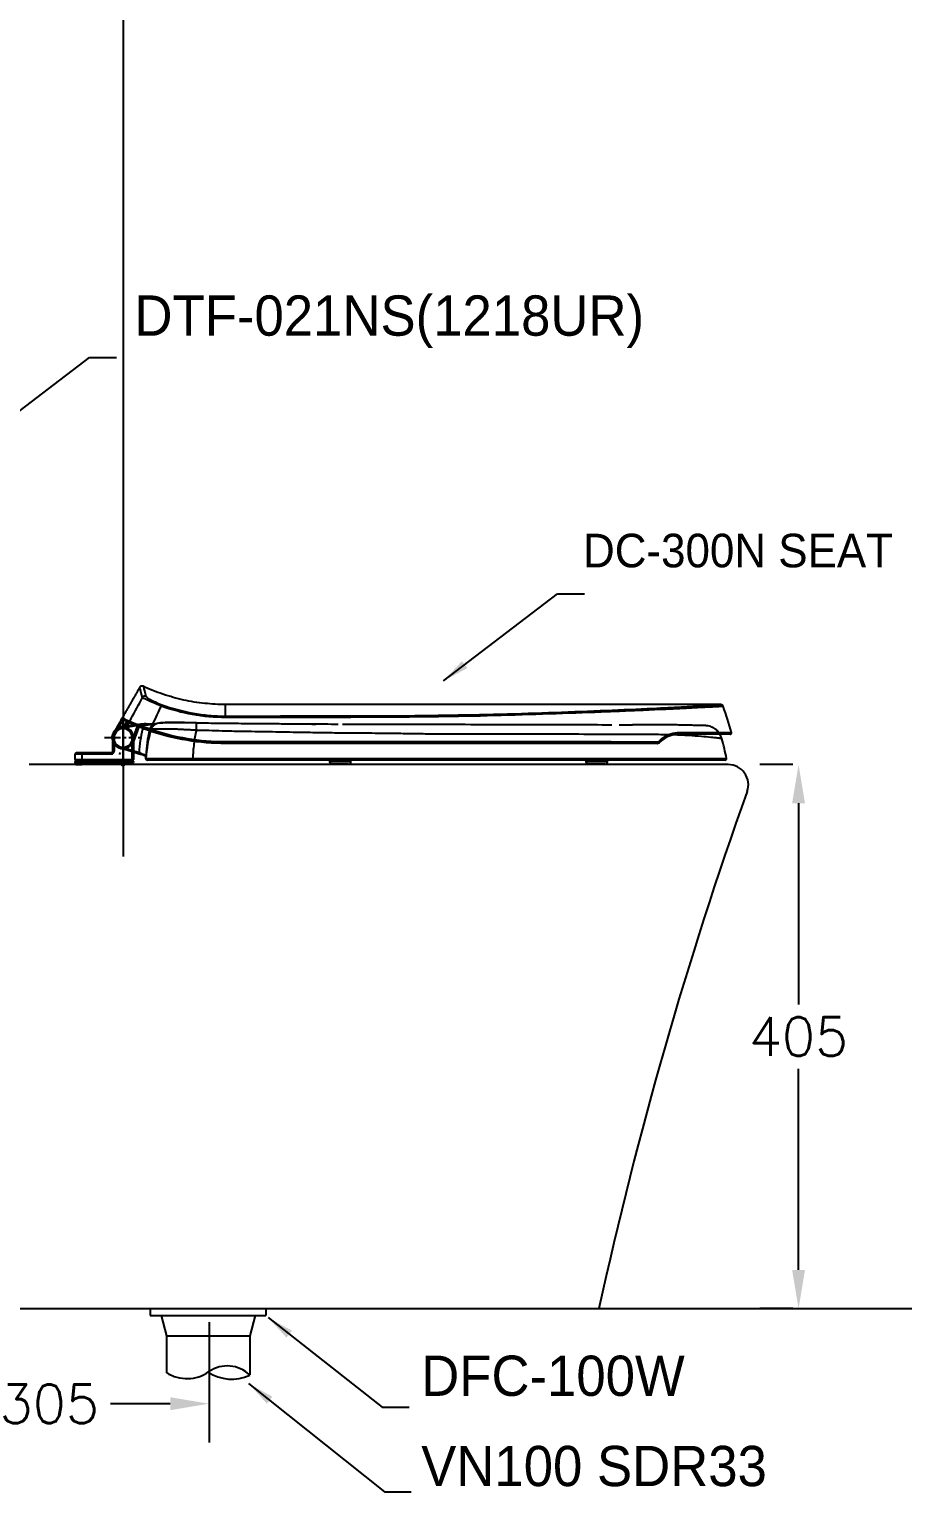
# Model space of a CAD drawing. Extents: x 61277 to 63703, y 58052 to 61482.
# Drawn here: x 61969 to 62620, y 58819 to 59908 of the extents above; entities that cross this region are included whole.
import ezdxf

# ---------------------------------------------------------------- set-up
doc = ezdxf.new("R2010")
doc.units = 0
doc.header["$MEASUREMENT"] = 0
doc.linetypes.add('BORDER', pattern=[18, 5, -2, 5, -2, 2, -2])
doc.layers.get('Defpoints').update_dxf_attribs({"linetype": 'CONTINUOUS'})
for name, color, linetype in [('1', 2, 'CONTINUOUS'), ('DEFAULT', 7, 'CONTINUOUS'), ('Dim', 4, 'CONTINUOUS'), ('MAIN', 7, 'CONTINUOUS'), ('Make2D$보임$접선', 18, 'CONTINUOUS')]:
    doc.layers.add(name, color=color, linetype=linetype)
doc.layers.add('AM_6', color=2, linetype='CONTINUOUS', lineweight=30)
doc.styles.add('h', font='', dxfattribs={"height": 30})
doc.styles.get("Standard").update_dxf_attribs({"font": 'txt.shx', "bigfont": 'ghs.shx'})
doc.styles.get('h').set_extended_font_data('Haansoft Batang')
doc.dimstyles.new('SERIM', dxfattribs={"dimscale": 10, "dimtxt": 3, "dimasz": 2, "dimexe": 1, "dimexo": 1.5, "dimgap": 1, "dimtad": 1, "dimtoh": 1, "dimdec": 0, "dimdsep": 46, "dimtxsty": 'h', "dimcen": -0.3, "dimclrt": 2, "dimadec": 0, "dimazin": 0, "dimtfac": 1, "dimtdec": 0, "dimtmove": 1, "dimatfit": 3, "dimfxl": 0, "dimtolj": 1, "dimtzin": 0, "dimarcsym": 0})
doc.dimstyles.get("Standard").update_dxf_attribs({"dimtxt": 0.18, "dimasz": 0.18, "dimexe": 0.18, "dimexo": 0.0625, "dimgap": 0.09, "dimtad": 0, "dimtih": 1, "dimtoh": 1, "dimdec": 4, "dimzin": 0, "dimdsep": 46, "dimtxsty": 'Standard', "dimcen": 0.09, "dimadec": 0, "dimazin": 0, "dimtfac": 1, "dimtdec": 4, "dimtofl": 0, "dimtmove": 0, "dimatfit": 0, "dimfxl": 0, "dimtolj": 1, "dimtzin": 0, "dimarcsym": 0})

# ---------------------------------------------------------------- blocks, each defined once
blk = doc.blocks.new('*D8')
at = {"layer": 'Defpoints', "color": 0}
for p in [(62548.1, 59360.6), (62542.3, 58955.6), (62548.1, 58955.6)]:
    blk.add_point(p, dxfattribs=at)
at = {"layer": 'Dim', "color": 0, "lineweight": -2}
for p, q in [((62538.1, 59360.6), (62513.5, 59360.6)), ((62542.3, 59331.8), (62542.3, 59182.1)), ((62542.3, 58984.4), (62542.3, 59134.1)), ((62538.1, 58955.6), (62513.5, 58955.6))]:
    blk.add_line(p, q, dxfattribs=at)
at = {"layer": 'Dim', "color": 0}
for points in [[(62537.5, 59331.8), (62547.1, 59331.8), (62542.3, 59360.6)], [(62537.5, 58984.4), (62547.1, 58984.4), (62542.3, 58955.6)]]:
    blk.add_solid(points, dxfattribs=at)
at = {"layer": 'Dim', "color": 0, "insert": (62542.3, 59158.1), "char_height": 28.8, "attachment_point": 5}
blk.add_mtext('\\A1;405', dxfattribs=at)
blk = doc.blocks.new('*D9')
at = {"layer": 'Defpoints', "color": 0}
for p in [(61798.6, 58955.6), (62103.3, 58955.6), (61798.6, 58884.8)]:
    blk.add_point(p, dxfattribs=at)
at = {"layer": 'Dim', "color": 0, "lineweight": -2}
for p, q in [((61798.6, 58945.6), (61798.6, 58856)), ((62103.3, 58945.6), (62103.3, 58856)), ((61827.4, 58884.8), (61938.8, 58884.8)), ((62074.5, 58884.8), (62030, 58884.8))]:
    blk.add_line(p, q, dxfattribs=at)
at = {"layer": 'Dim', "color": 0}
for points in [[(61827.4, 58889.6), (61827.4, 58880), (61798.6, 58884.8)], [(62074.5, 58889.6), (62074.5, 58880), (62103.3, 58884.8)]]:
    blk.add_solid(points, dxfattribs=at)
at = {"layer": 'Dim', "color": 0, "insert": (61984.4, 58884.8), "char_height": 28.8, "attachment_point": 5}
blk.add_mtext('\\A1;305', dxfattribs=at)

msp = doc.modelspace()

# ---------------------------------------------------------------- linework, layer by layer
at = {"layer": '1', "color": 7}
for p, q in [((62039.3, 60103.4), (62039.3, 59292.1)), ((62031.6, 59382.4), (62036, 59390.1)), ((62036.9, 59389.6), (62032.5, 59381.9)), ((62036.9, 59389.6), (62036, 59390.1)), ((62038.1, 59388.7), (62052.5, 59390.9)), ((62038.1, 59388.7), (62038.3, 59387.7)), ((62052.6, 59389.9), (62038.3, 59387.7)), ((62043.8, 59391.8), (62041.3, 59387.5)), ((62042.6, 59391.7), (62042.7, 59392)), ((62046.1, 59378.3), (62050, 59389.2)), ((62051, 59388.8), (62047, 59377.9)), ((62055.1, 59390.9), (62055, 59389.9)), ((62031.2, 59381), (62032.2, 59381)), ((62032.5, 59381.9), (62031.6, 59382.4)), ((62031.6, 59370.5), (62031.6, 59380.7)), ((62031.6, 59380.7), (62032.6, 59380.7)), ((62032.6, 59380.7), (62032.6, 59370.5)), ((62036.9, 59373), (62037.2, 59373.9)), ((62037.2, 59373.9), (62051.5, 59369.5)), ((62047.1, 59380.7), (62046.1, 59380.7)), ((62046.1, 59364.5), (62046.1, 59380.7)), ((62047, 59377.9), (62046.1, 59378.3)), ((62047.1, 59380.7), (62047.1, 59364.5)), ((62003.6, 59364.5), (62003.6, 59368.5)), ((62008.6, 59368.5), (62003.6, 59368.5)), ((62003.6, 59364.5), (62008.6, 59364.5)), ((62004.1, 59363.5), (62008.6, 59363.5)), ((62004.6, 59369.5), (62008.6, 59369.5)), ((62008.6, 59369.5), (62008.6, 59368.5)), ((62008.6, 59369.5), (62030.6, 59369.5)), ((62030.6, 59368.5), (62008.6, 59368.5)), ((62008.6, 59368.5), (62008.6, 59364.5)), ((62008.6, 59364.5), (62046.1, 59364.5)), ((62008.6, 59363.5), (62008.6, 59364.5)), ((62008.6, 59363.5), (62046.1, 59363.5)), ((62008.6, 59363.5), (62008.6, 59363)), ((62030.6, 59369.5), (62030.6, 59368.5)), ((62031.6, 59370.5), (62032.6, 59370.5)), ((62051.2, 59368.5), (62036.9, 59373)), ((62046.1, 59364.5), (62047.1, 59364.5)), ((62046.1, 59363.5), (62046.1, 59364.5)), ((62046.1, 59363.5), (62046.1, 59363)), ((62046.1, 59363.5), (62046.6, 59363.5)), ((62051.2, 59368.5), (62051.5, 59369.5)), ((62091.3, 59365.2), (62091.3, 59364)), ((62003.6, 59362.2), (62003.6, 59363)), ((62003.6, 59363), (62008.6, 59363)), ((62003.6, 59362.2), (62008.6, 59362.2)), ((62004.1, 59361.7), (62008.6, 59361.7)), ((62004.1, 59360.6), (62008.6, 59360.6)), ((62004.1, 59360.6), (62008.6, 59360.6)), ((62008.6, 59362.2), (62008.6, 59363)), ((62046.1, 59363), (62008.6, 59363)), ((62008.6, 59361.7), (62008.6, 59362.2)), ((62008.6, 59362.2), (62046.1, 59362.2)), ((62046.6, 59361.7), (62008.6, 59361.7)), ((62046.6, 59360.6), (62008.6, 59360.6)), ((62026.8, 59361.7), (62026.3, 59361.7)), ((62046.1, 59362.2), (62046.1, 59363)), ((62047.1, 59363), (62046.1, 59363)), ((62046.1, 59361.7), (62046.1, 59362.2)), ((62046.1, 59362.2), (62047.1, 59362.2)), ((62047.1, 59363), (62047.1, 59362.2))]:
    msp.add_line(p, q, dxfattribs=at)
at = {"layer": '1', "color": 1, "linetype": 'BORDER'}
for p, q in [((62039.3, 59366.8), (62039.3, 59394.6)), ((62039.3, 59366.8), (62039.3, 59394.6)), ((62039.3, 59366.8), (62039.3, 59394.6)), ((62025.5, 59380.7), (62053.2, 59380.7)), ((62025.5, 59380.7), (62053.2, 59380.7)), ((62025.5, 59380.7), (62053.2, 59380.7))]:
    msp.add_line(p, q, dxfattribs=at)
at = {"layer": '1', "color": 7, "linetype": 'BORDER'}
for p in [(62039.3, 59365.8), (62039.3, 59365.8), (62039.3, 59360.6)]:
    msp.add_line(p, (62039.3, 59393.5), dxfattribs=at)
at = {"layer": '1', "color": 7}
for centre, radius, start, end in [((62053.5, 59417.1), 2, 65.0085, 149.9912), ((62484.3, 59403.3), 2, 19.483, 90.0001), ((62039.3, 59380.7), 8.1, 98.6668, 252.5482), ((62039.3, 59380.7), 7.75, 0, 180), ((62039.3, 59380.7), 7.1, 98.6668, 252.5482), ((62039.3, 59380.7), 6.75, 0, 180), ((62115.7, 59550.8), 179.4, 243.9475, 245.498), ((62039.3, 59380.7), 8.14, 177.861, 340), ((62039.3, 59380.7), 7.14, 177.861, 340), ((62491.3, 59384.2), 1, 270, 15.3309), ((62004.6, 59368.5), 1, 90, 180), ((62004.6, 59364.5), 1, 180, 270), ((62004.1, 59363), 0.5, 90, 180), ((62030.6, 59370.5), 1, 270, 0), ((62030.6, 59370.5), 2, 270, 0), ((62046.1, 59364.5), 1, 270, 0), ((62046.6, 59363), 0.5, 0, 90), ((62057.3, 59365), 1, 179.4084, 270), ((62487.7, 59365), 1, 270, 12.4333), ((62004.1, 59362.2), 0.5, 180, 270), ((62046.6, 59362.2), 0.5, 270, 0), ((62489.9, 59345.6), 15, 340.3526, 90)]:
    msp.add_arc(centre, radius, start, end, dxfattribs=at)
for points, degree in [([(62051.7, 59418.1), (62041.8, 59400.8), (62031.8, 59383.5)], 2), ([(62053.8, 59410.6), (62052.4, 59415.6), (62051.7, 59418.1), (62051.7, 59418.1)], 3), ([(62054.3, 59418.9), (62054.3, 59418.9), (62055, 59416.4), (62056.3, 59411.4)], 3), ([(62044.3, 59392.8), (62047.2, 59398.2), (62050, 59403.4), (62052.7, 59408.6)], 3), ([(62052.7, 59408.6), (62053.1, 59409.2), (62053.4, 59409.9), (62053.8, 59410.6)], 3), ([(62066.2, 59401.3), (62064, 59396.6), (62061.8, 59391.9), (62059.5, 59387.1)], 3), ([(62067.6, 59404.2), (62067.2, 59403.3), (62066.7, 59402.3), (62066.2, 59401.3)], 3), ([(62484.3, 59405.3), (62300, 59405.3), (62115.7, 59405.3)], 2), ([(62115.7, 59396.7), (62115.7, 59402.5), (62115.7, 59405.3), (62115.7, 59405.3)], 3), ([(62115.7, 59395.7), (62115.7, 59396.3), (62115.7, 59396.7), (62115.7, 59396.7)], 3), ([(62209, 59396.8), (62232.2, 59396.8), (62255.3, 59397), (62278.2, 59397.4)], 3), ([(62278.4, 59396.3), (62255.5, 59396), (62232.2, 59395.8), (62209, 59395.8)], 3), ([(62492.3, 59384.5), (62490.5, 59391.1), (62488.4, 59397.6), (62486.2, 59404)], 3), ([(62039.1, 59395.1), (62039.1, 59395.2), (62039.1, 59395.2), (62039.1, 59395.2)], 3), ([(62039.1, 59395.2), (62039.9, 59394.8), (62041.6, 59394), (62044.3, 59392.8)], 3), ([(62044.8, 59391.4), (62042.1, 59392.6), (62040.4, 59393.4), (62039.6, 59393.8)], 3), ([(62041.4, 59391.6), (62041.8, 59392.2), (62042.1, 59392.6), (62042.1, 59392.6)], 3), ([(62042.1, 59392.6), (62042.3, 59392.5), (62042.6, 59392.4), (62042.9, 59392.2)], 3), ([(62047.3, 59390.3), (62047.3, 59390.3), (62047.4, 59390.3), (62047.4, 59390.3)], 3), ([(62047.4, 59390.3), (62047.5, 59390.2), (62047.8, 59390.1), (62048.3, 59389.9)], 3), ([(62051.5, 59369.5), (62051.8, 59375.5), (62052.7, 59381.4), (62054.1, 59387.3)], 3), ([(62055, 59389.9), (62054.2, 59389.9), (62053.4, 59389.9), (62052.6, 59389.9)], 3), ([(62054.1, 59387.3), (62054.3, 59388.2), (62054.6, 59389), (62055, 59389.9)], 3), ([(62059, 59386.2), (62057.5, 59380.1), (62056.7, 59373.9), (62056.4, 59367.6)], 3), ([(62056.5, 59365), (62057, 59372.4), (62058.3, 59379.7), (62060.3, 59386.7)], 3), ([(62059.2, 59385.7), (62059.4, 59385.7), (62059.5, 59385.6), (62059.6, 59385.6)], 3), ([(62063.6, 59390.8), (62063, 59390.5), (62062.4, 59390.2)], 2), ([(62179.9, 59390.8), (62180.9, 59390.8), (62181.9, 59390.8), (62182.9, 59390.8)], 3), ([(62182.9, 59390.8), (62181.9, 59390.8), (62180.9, 59390.8), (62179.9, 59390.8)], 3), ([(62202.6, 59390.8), (62205.1, 59390.8), (62207.5, 59390.8), (62210, 59390.8)], 3), ([(62410.3, 59390.3), (62412.1, 59390.3), (62413.9, 59390.3), (62415.7, 59390.3)], 3), ([(62415.7, 59390.3), (62416.6, 59390.3), (62417.6, 59390.3), (62418.6, 59390.3)], 3), ([(62482.6, 59385), (62482.1, 59385.6), (62481.5, 59386.1), (62480.9, 59386.7)], 3), ([(62031.2, 59381), (62031.2, 59382), (62031.5, 59382.8), (62031.5, 59382.8)], 3), ([(62210.9, 59377.7), (62234.4, 59377.7), (62257.9, 59377.7), (62281.1, 59377.7)], 3), ([(62281, 59376.3), (62257.8, 59376.3), (62234.3, 59376.3), (62210.9, 59376.3)], 3), ([(62421.7, 59383), (62419.9, 59383), (62418, 59383), (62416.1, 59383)], 3), ([(62434.4, 59383), (62430.3, 59383), (62426, 59383), (62421.7, 59383)], 3), ([(62440.7, 59378.8), (62440, 59378.2), (62439.3, 59377.6), (62438.7, 59377)], 3), ([(62440.5, 59378.6), (62440.5, 59378.7), (62440.6, 59378.7), (62440.7, 59378.8)], 3), ([(62440.6, 59379.9), (62444.6, 59383), (62449.3, 59384.6), (62454, 59384.6)], 3), ([(62485.2, 59379.9), (62484.9, 59381.2), (62484.3, 59382.6), (62483.4, 59383.9)], 3), ([(62488.7, 59365.2), (62487.6, 59370.1), (62486.5, 59375), (62485.2, 59379.9)], 3), ([(62055.6, 59367.1), (62054.5, 59367.5), (62052.8, 59368), (62051.2, 59368.5)], 3), ([(62051.5, 59369.5), (62052.9, 59368.9), (62054.2, 59368.4), (62055.2, 59368.1)], 3), ([(62056.3, 59366.1), (62056.3, 59366.5), (62056, 59367), (62055.6, 59367.1)], 3), ([(62055.8, 59367.1), (62056, 59366.9), (62056.2, 59366.6)], 2), ([(62056.2, 59366.4), (62056.2, 59366.5), (62056.2, 59366.6), (62056.1, 59366.7)], 3), ([(62056.3, 59366.1), (62056.3, 59366.3), (62056.3, 59366.5), (62056.2, 59366.6)], 3), ([(62056.4, 59367.6), (62056.4, 59367.4), (62056.3, 59367.1), (62056.3, 59366.9)], 3), ([(62056.3, 59367.3), (62056.3, 59366.5), (62056.3, 59365.7), (62056.3, 59365)], 3), ([(62056.3, 59366.9), (62056.3, 59366.6), (62056.3, 59366.4), (62056.3, 59366.1)], 3), ([(62056.3, 59366.1), (62056.3, 59366.1), (62056.3, 59366.1), (62056.3, 59366.1)], 3), ([(62056.3, 59366.1), (62056.3, 59366.1), (62056.3, 59366.1), (62056.3, 59366.1)], 3), ([(62056.3, 59365), (62056.3, 59365.2), (62056.3, 59365.5), (62056.3, 59365.8)], 3), ([(62193.2, 59362.9), (62193.2, 59363.2), (62193.2, 59363.6), (62193.2, 59363.9)], 3), ([(62209, 59362.9), (62209, 59363.4), (62209, 59363.9)], 2), ([(62211.8, 59365.2), (62235, 59365.2), (62258.2, 59365.2), (62281.2, 59365.2)], 3), ([(62281, 59364), (62258.1, 59364), (62235, 59364), (62211.8, 59364)], 3), ([(62384.2, 59362.9), (62384.2, 59363.2), (62384.2, 59363.6), (62384.2, 59363.9)], 3), ([(62400, 59362.9), (62400, 59363.4), (62400, 59363.9)], 2)]:
    msp.add_open_spline(points, degree=degree, dxfattribs=at)
for points, knots in [([(62115.7, 59405.3), (62113.1, 59405.3), (62107.9, 59405.5), (62100.1, 59406.1), (62092.3, 59407.1), (62084.4, 59408.6), (62076.7, 59410.6), (62068.9, 59413), (62061.5, 59415.7), (62056.6, 59417.8), (62054.3, 59418.9)], [0, 0, 0, 0, 0.122297, 0.245928, 0.370731, 0.496537, 0.623166, 0.750433, 0.878145, 1, 1, 1, 1]), ([(62067.6, 59404.2), (62063.5, 59405.8), (62059.9, 59407.4), (62055.2, 59409.7), (62054, 59410.4), (62053.8, 59410.6)], [0, 0, 0, 0, 0.5, 0.5, 1, 1, 1, 1]), ([(62056.3, 59411.4), (62056.4, 59411.1), (62057.4, 59410.3), (62061.4, 59408), (62064.5, 59406.5), (62068.3, 59405.1)], [0, 0, 0, 0, 0.5, 0.5, 1, 1, 1, 1]), ([(62115.7, 59395.7), (62107.4, 59395.7), (62099.1, 59396.4), (62083.1, 59399.3), (62075.3, 59401.4), (62067.6, 59404.2)], [0, 0, 0, 0, 0.5, 0.5, 1, 1, 1, 1]), ([(62068.3, 59405.1), (62075.8, 59402.4), (62083.5, 59400.3), (62095.4, 59398.2), (62099.4, 59397.6), (62107.5, 59396.9), (62111.7, 59396.7), (62115.7, 59396.7)], [0, 0, 0, 0, 0.5, 0.5, 0.75, 0.75, 1, 1, 1, 1]), ([(62115.7, 59396.7), (62131.3, 59396.7), (62146.8, 59396.8), (62177.9, 59396.8), (62193.5, 59396.8), (62209, 59396.8)], [0, 0, 0, 0, 0.5, 0.5, 1, 1, 1, 1]), ([(62209, 59395.8), (62193.5, 59395.7), (62177.9, 59395.7), (62146.8, 59395.7), (62131.3, 59395.7), (62115.7, 59395.7)], [0, 0, 0, 0, 0.5, 0.5, 1, 1, 1, 1]), ([(62278.2, 59397.4), (62292.5, 59397.6), (62306.6, 59397.9), (62334.3, 59398.6), (62347.9, 59399), (62374.1, 59400), (62386.9, 59400.5), (62411.2, 59401.5), (62422.8, 59402), (62433.8, 59402.5)], [0, 0, 0, 0, 0.25, 0.25, 0.5, 0.5, 0.75, 0.75, 1, 1, 1, 1]), ([(62435, 59401.4), (62429.4, 59401.1), (62423.7, 59400.9), (62412, 59400.4), (62406.1, 59400.1), (62387.7, 59399.4), (62374.9, 59398.9), (62348.5, 59398), (62334.9, 59397.6), (62307, 59396.8), (62292.8, 59396.5), (62278.4, 59396.3)], [0, 0, 0, 0, 0.125, 0.125, 0.25, 0.25, 0.5, 0.5, 0.75, 0.75, 1, 1, 1, 1]), ([(62433.8, 59402.5), (62441.6, 59402.9), (62448.6, 59403.2), (62457.9, 59403.7), (62460.8, 59403.9), (62466.1, 59404.2), (62468.6, 59404.3), (62475.2, 59404.7), (62478.5, 59404.9), (62482, 59405.2), (62482.8, 59405.2), (62484, 59405.3), (62484.3, 59405.3), (62484.3, 59405.3)], [0, 0, 0, 0, 0.25, 0.25, 0.375, 0.375, 0.5, 0.5, 0.75, 0.75, 0.875, 0.875, 1, 1, 1, 1]), ([(62486.2, 59404), (62486.2, 59404), (62485.9, 59404), (62484.7, 59403.9), (62483.8, 59403.8), (62480.3, 59403.6), (62476.9, 59403.4), (62470.2, 59403.1), (62467.7, 59402.9), (62462.3, 59402.7), (62459.4, 59402.5), (62450, 59402), (62442.8, 59401.7), (62435, 59401.4)], [0, 0, 0, 0, 0.125, 0.125, 0.25, 0.25, 0.5, 0.5, 0.625, 0.625, 0.75, 0.75, 1, 1, 1, 1]), ([(62036, 59390.1), (62036.8, 59391.4), (62037.6, 59392.8), (62038.6, 59394.4), (62038.9, 59394.9), (62039.1, 59395.1)], [0, 0, 0, 0, 0.56676, 0.56676, 1, 1, 1, 1]), ([(62039.6, 59393.8), (62039.5, 59393.8), (62039.2, 59393.4), (62038.2, 59391.8), (62037.6, 59390.7), (62036.9, 59389.6)], [0, 0, 0, 0, 0.5, 0.5, 1, 1, 1, 1]), ([(62041.3, 59387.5), (62041.2, 59388.2), (62041.1, 59389), (62041.1, 59390.4), (62041.1, 59391.1), (62041.4, 59391.6)], [0, 0, 0, 0, 0.5, 0.5, 1, 1, 1, 1]), ([(62042.6, 59391.7), (62042.5, 59391.5), (62042.4, 59391.3), (62042.1, 59390.7), (62042, 59390.3), (62041.7, 59389.2), (62041.5, 59388.6), (62041.4, 59387.8), (62041.3, 59387.6), (62041.3, 59387.5), (62041.3, 59387.5), (62041.3, 59387.5)], [0, 0, 0, 0, 0.173372, 0.173372, 0.471385, 0.471385, 0.89831, 0.89831, 0.996626, 0.996626, 1, 1, 1, 1]), ([(62042.7, 59391.8), (62042.7, 59391.9), (62042.8, 59392.1), (62042.9, 59392.2), (62042.9, 59392.3)], [0, 0, 0, 0, 0.469631, 1, 1, 1, 1]), ([(62044.3, 59392.8), (62044.7, 59392.7), (62046.2, 59392.1), (62051.5, 59390), (62055.3, 59388.6), (62059.5, 59387.1)], [0, 0, 0, 0, 0.5, 0.5, 1, 1, 1, 1]), ([(62059.1, 59385.7), (62055.1, 59387.1), (62051.5, 59388.5), (62046.5, 59390.6), (62045.1, 59391.3), (62044.8, 59391.4)], [0, 0, 0, 0, 0.5, 0.5, 1, 1, 1, 1]), ([(62052.6, 59389.9), (62052.6, 59389.9), (62052.6, 59389.9), (62052.6, 59390), (62052.6, 59390.1), (62052.6, 59390.2), (62052.6, 59390.3), (62052.6, 59390.5), (62052.6, 59390.6), (62052.6, 59390.8), (62052.6, 59390.8), (62052.5, 59390.9), (62052.5, 59390.9), (62052.5, 59390.9)], [0, 0, 0, 0, 0.009719, 0.009719, 0.142864, 0.142864, 0.357904, 0.357904, 0.572168, 0.572168, 0.786073, 0.786073, 1, 1, 1, 1]), ([(62052.5, 59390.9), (62053.2, 59390.9), (62053.9, 59390.9), (62054.7, 59390.9), (62054.9, 59390.9), (62055.1, 59390.9)], [0, 0, 0, 0, 0.793321, 0.793321, 1, 1, 1, 1]), ([(62059, 59386.2), (62059, 59386.2), (62058.4, 59386.3), (62056.6, 59386.7), (62055.4, 59387), (62054.1, 59387.3)], [0, 0, 0, 0, 0.5, 0.5, 1, 1, 1, 1]), ([(62063.2, 59390.7), (62063, 59390.6), (62062.8, 59390.6), (62061.8, 59390.5), (62061.1, 59390.4), (62058.7, 59390.1), (62056.9, 59390), (62055, 59389.9)], [0, 0, 0, 0, 0.085207, 0.085207, 0.390138, 0.390138, 1, 1, 1, 1]), ([(62063.5, 59390.7), (62063.2, 59390.7), (62063, 59390.7), (62062.1, 59390.7), (62061.3, 59390.7), (62058.9, 59390.8), (62057.1, 59390.8), (62055.1, 59390.9)], [0, 0, 0, 0, 0.098353, 0.098353, 0.398902, 0.398902, 1, 1, 1, 1]), ([(62055.1, 59390.9), (62057.1, 59390.8), (62058.9, 59390.8), (62061.3, 59390.7), (62062.1, 59390.7), (62063, 59390.7), (62063.2, 59390.7), (62063.5, 59390.7)], [0, 0, 0, 0, 0.601098, 0.601098, 0.901647, 0.901647, 1, 1, 1, 1]), ([(62062.5, 59390.3), (62062, 59390.1), (62061.5, 59389.8), (62060, 59388.6), (62059.3, 59387.5), (62059, 59386.2)], [0, 0, 0, 0, 0.28878, 0.28878, 1, 1, 1, 1]), ([(62059.7, 59386.5), (62059.6, 59386.4), (62059.4, 59386.2), (62059.1, 59386.1), (62059, 59386.1), (62059, 59386.2)], [0, 0, 0, 0, 0.316728, 0.650001, 1, 1, 1, 1]), ([(62115.7, 59376.3), (62106, 59376.3), (62096.4, 59377.1), (62077.5, 59380.3), (62068.2, 59382.6), (62059.1, 59385.7)], [0, 0, 0, 0, 0.5, 0.5, 1, 1, 1, 1]), ([(62059.5, 59387.1), (62068.5, 59384), (62077.7, 59381.6), (62096.5, 59378.5), (62106, 59377.7), (62115.7, 59377.7)], [0, 0, 0, 0, 0.5, 0.5, 1, 1, 1, 1]), ([(62060.3, 59386.7), (62060.3, 59386.7), (62060.2, 59386.6), (62060, 59386.6), (62059.9, 59386.6), (62059.8, 59386.5), (62059.7, 59386.5)], [0, 0, 0, 0, 0.221728, 0.500088, 0.828974, 1, 1, 1, 1]), ([(62093.9, 59386.1), (62092.9, 59386.2), (62090.9, 59386.3), (62087.8, 59386.5), (62084.7, 59386.6), (62081.7, 59386.8), (62078.7, 59386.9), (62075.8, 59387), (62073, 59387.1), (62070.4, 59387.1), (62068, 59387.1), (62065.9, 59387.1), (62064.1, 59387.1), (62062.5, 59387.1), (62061.4, 59387), (62060.6, 59386.9), (62060.4, 59386.8), (62060.3, 59386.7)], [0, 0, 0, 0, 0.058397, 0.118023, 0.178854, 0.240872, 0.304064, 0.368425, 0.43395, 0.500641, 0.568499, 0.637528, 0.707727, 0.779091, 0.851609, 0.925256, 1, 1, 1, 1]), ([(62094, 59391.7), (62092, 59391.7), (62088.1, 59391.7), (62082.5, 59391.8), (62077.4, 59391.8), (62073, 59391.7), (62069.4, 59391.6), (62066.6, 59391.5), (62064.7, 59391.2), (62063.9, 59391), (62063.6, 59390.8)], [0, 0, 0, 0, 0.134719, 0.265473, 0.393784, 0.518942, 0.64233, 0.763138, 0.882596, 1, 1, 1, 1]), ([(62094, 59391.7), (62093.2, 59391.7), (62091.4, 59391.8), (62088.9, 59391.8), (62086.4, 59391.8), (62083.1, 59391.9), (62079.3, 59391.9), (62075.2, 59391.9), (62071.8, 59391.9), (62069.3, 59391.8), (62067.6, 59391.8), (62067.3, 59391.7), (62067.1, 59391.7)], [0, 0, 0, 0, 0.063084, 0.125388, 0.187282, 0.249145, 0.373717, 0.498081, 0.622847, 0.748204, 0.873956, 1, 1, 1, 1]), ([(62093.9, 59386.1), (62093.1, 59382.7), (62092.5, 59379.3), (62091.6, 59372.3), (62091.3, 59368.7), (62091.3, 59365.2)], [0, 0, 0, 0, 0.5, 0.5, 1, 1, 1, 1]), ([(62127.3, 59385.3), (62124.9, 59385.3), (62119.4, 59385.4), (62110.5, 59385.7), (62101.8, 59386), (62096.2, 59386.1), (62093.9, 59386.1)], [0, 0, 0, 0, 0.211098, 0.500018, 0.794863, 1, 1, 1, 1]), ([(62094, 59391.7), (62097, 59391.7), (62102.5, 59391.6), (62111, 59391.5), (62119.1, 59391.4), (62124.7, 59391.4), (62127.3, 59391.3)], [0, 0, 0, 0, 0.267477, 0.500007, 0.760064, 1, 1, 1, 1]), ([(62127.3, 59391.3), (62132.1, 59391.3), (62141.5, 59391.2), (62155.3, 59391.1), (62171.1, 59390.9), (62185.9, 59390.9), (62196.2, 59390.8), (62199.6, 59390.8)], [0, 0, 0, 0, 0.198329, 0.388612, 0.571475, 0.857209, 1, 1, 1, 1]), ([(62209.9, 59384), (62206.1, 59384), (62197.7, 59384.1), (62183.9, 59384.3), (62167.1, 59384.6), (62151.4, 59384.9), (62137.6, 59385.1), (62130.7, 59385.2), (62127.3, 59385.3)], [0, 0, 0, 0, 0.139089, 0.305769, 0.500007, 0.750024, 0.875, 1, 1, 1, 1]), ([(62210, 59390.8), (62212.8, 59390.8), (62218.4, 59390.8), (62229.7, 59390.7), (62244.6, 59390.7), (62261.4, 59390.7), (62272.5, 59390.6), (62277.3, 59390.6)], [0, 0, 0, 0, 0.125142, 0.250178, 0.500113, 0.787261, 1, 1, 1, 1]), ([(62277.3, 59390.6), (62288.6, 59390.6), (62299.7, 59390.6), (62321.7, 59390.5), (62332.5, 59390.5), (62364.2, 59390.4), (62384.5, 59390.4), (62403.2, 59390.3)], [0, 0, 0, 0, 0.25, 0.25, 0.5, 0.5, 1, 1, 1, 1]), ([(62408.7, 59390.3), (62408.7, 59390.3), (62408.7, 59390.3), (62409.6, 59390.3), (62410.5, 59390.3), (62412.2, 59390.3), (62412.9, 59390.3), (62414.4, 59390.3), (62415.1, 59390.3), (62415.8, 59390.3), (62415.8, 59390.3), (62415.8, 59390.3)], [0, 0, 0, 0, 0.000007, 0.000007, 0.389045, 0.389045, 0.694529, 0.694529, 0.999993, 0.999993, 1, 1, 1, 1]), ([(62428.2, 59390.3), (62427, 59390.3), (62424.8, 59390.3), (62421.7, 59390.3), (62419.6, 59390.3), (62418.6, 59390.3), (62418.6, 59390.3)], [0, 0, 0, 0, 0.358128, 0.690293, 0.991787, 1, 1, 1, 1]), ([(62473.9, 59389.5), (62473.9, 59389.5), (62473.7, 59389.6), (62473, 59389.6), (62471.9, 59389.6), (62470.1, 59389.7), (62467.8, 59389.8), (62464.9, 59389.8), (62461.5, 59389.9), (62457.7, 59390), (62453.2, 59390.1), (62448, 59390.1), (62442.1, 59390.2), (62435.5, 59390.2), (62430.6, 59390.3), (62428.1, 59390.3)], [0, 0, 0, 0, 0.040411, 0.108997, 0.185067, 0.265611, 0.347355, 0.427603, 0.50478, 0.581636, 0.660818, 0.74252, 0.826769, 0.912996, 1, 1, 1, 1]), ([(62478.6, 59388.1), (62477.5, 59388.7), (62476.3, 59389.1), (62474.6, 59389.5), (62474.2, 59389.5), (62473.7, 59389.5)], [0, 0, 0, 0, 0.731546, 0.731546, 1, 1, 1, 1]), ([(62483.7, 59383.4), (62483.7, 59383.5), (62483.5, 59383.8), (62483.2, 59384.2), (62482.7, 59384.8), (62482.2, 59385.4), (62481.7, 59385.8), (62481.2, 59386.2), (62481, 59386.4), (62480.8, 59386.5), (62480.7, 59386.6), (62480.6, 59386.7), (62480.4, 59386.9), (62480.1, 59387.1), (62479.8, 59387.4), (62479.4, 59387.7), (62479.1, 59387.9), (62478.8, 59388.1), (62478.7, 59388.1)], [0, 0, 0, 0, 0.03113, 0.11787, 0.242645, 0.360953, 0.455417, 0.482106, 0.503951, 0.513552, 0.522771, 0.532182, 0.542417, 0.567486, 0.622482, 0.704248, 0.86265, 1, 1, 1, 1]), ([(62481.5, 59386.1), (62481.4, 59386.2), (62481.2, 59386.4), (62481, 59386.6), (62480.9, 59386.7), (62480.8, 59386.7)], [0, 0, 0, 0, 0.23732, 0.756244, 1, 1, 1, 1]), ([(62031.2, 59381), (62031.2, 59381.3), (62031.3, 59381.7), (62031.4, 59382), (62031.5, 59382.1), (62031.5, 59382.3), (62031.6, 59382.4)], [0, 0, 0, 0, 0.695533, 0.695533, 0.695533, 1, 1, 1, 1]), ([(62031.8, 59383.5), (62031.7, 59383.5), (62031.7, 59383.3), (62031.6, 59383.1), (62031.5, 59383), (62031.5, 59382.9), (62031.5, 59382.9)], [0, 0, 0, 0, 0.288268, 0.680678, 0.983774, 1, 1, 1, 1]), ([(62031.8, 59383.5), (62031.8, 59383.5), (62031.8, 59383.5), (62031.8, 59383.5), (62031.8, 59383.5), (62031.7, 59383.3), (62031.7, 59383.2), (62031.6, 59382.9), (62031.6, 59382.7), (62031.6, 59382.4)], [0, 0, 0, 0, 0.000399, 0.000399, 0.298262, 0.298262, 0.528278, 0.528278, 1, 1, 1, 1]), ([(62032.5, 59381.9), (62032.4, 59381.8), (62032.4, 59381.7), (62032.3, 59381.4), (62032.2, 59381.2), (62032.2, 59381)], [0, 0, 0, 0, 0.304457, 0.304457, 1, 1, 1, 1]), ([(62115.7, 59377.7), (62116.4, 59377.7), (62117, 59377.7), (62120.4, 59377.7), (62123, 59377.7), (62136.4, 59377.7), (62147, 59377.7), (62175.4, 59377.7), (62193.1, 59377.7), (62210.9, 59377.7)], [0, 0, 0, 0, 0.021016, 0.021016, 0.105081, 0.105081, 0.441341, 0.441341, 1, 1, 1, 1]), ([(62210.9, 59376.3), (62195, 59376.3), (62179.1, 59376.3), (62147.4, 59376.3), (62131.6, 59376.3), (62115.7, 59376.3)], [0, 0, 0, 0, 0.5, 0.5, 1, 1, 1, 1]), ([(62278.8, 59383.3), (62275.9, 59383.3), (62269.1, 59383.3), (62257.7, 59383.5), (62242.5, 59383.7), (62226.3, 59383.9), (62214.8, 59384), (62209.9, 59384)], [0, 0, 0, 0, 0.128527, 0.295249, 0.500166, 0.790438, 1, 1, 1, 1]), ([(62408.7, 59383.1), (62399, 59383.1), (62389, 59383.1), (62368.3, 59383.2), (62357.6, 59383.2), (62324.9, 59383.3), (62302, 59383.3), (62278.8, 59383.3)], [0, 0, 0, 0, 0.25, 0.25, 0.5, 0.5, 1, 1, 1, 1]), ([(62437.2, 59376.3), (62426.1, 59376.3), (62414.5, 59376.3), (62390, 59376.3), (62377.2, 59376.3), (62350.8, 59376.3), (62337.2, 59376.3), (62309.5, 59376.3), (62295.4, 59376.3), (62281, 59376.3)], [0, 0, 0, 0, 0.25, 0.25, 0.5, 0.5, 0.75, 0.75, 1, 1, 1, 1]), ([(62281.2, 59377.7), (62309.8, 59377.7), (62337.9, 59377.7), (62390.7, 59377.7), (62415.6, 59377.7), (62437.9, 59377.6)], [0, 0, 0, 0, 0.5, 0.5, 1, 1, 1, 1]), ([(62416.1, 59383), (62415.4, 59383), (62414.6, 59383), (62413.1, 59383), (62412.4, 59383), (62410.6, 59383), (62409.7, 59383), (62408.7, 59383.1)], [0, 0, 0, 0, 0.305481, 0.305481, 0.610959, 0.610959, 1, 1, 1, 1]), ([(62485.2, 59379.9), (62485.2, 59379.9), (62485.2, 59379.9), (62484.7, 59380), (62484.1, 59380.1), (62483.1, 59380.2), (62481.4, 59380.4), (62478.1, 59380.8), (62472.1, 59381.4), (62464.1, 59382), (62456.1, 59382.5), (62448.8, 59382.7), (62441.7, 59382.9), (62436.8, 59382.9), (62434.4, 59383)], [0, 0, 0, 0, 0.047211, 0.095927, 0.146139, 0.197831, 0.250979, 0.350908, 0.50117, 0.646345, 0.750258, 0.8387, 0.921965, 1, 1, 1, 1]), ([(62438.7, 59377), (62438.5, 59376.8), (62438.3, 59376.6), (62438.1, 59376.5), (62438, 59376.5), (62437.7, 59376.4), (62437.5, 59376.3), (62437.2, 59376.3)], [0, 0, 0, 0, 0.457714, 0.457714, 0.562429, 0.562429, 1, 1, 1, 1]), ([(62437.9, 59377.6), (62438, 59377.6), (62438.1, 59377.7), (62438.4, 59377.8), (62438.5, 59377.8), (62438.6, 59378)], [0, 0, 0, 0, 0.43383, 0.43383, 1, 1, 1, 1]), ([(62438.6, 59378), (62439.2, 59378.6), (62439.9, 59379.3), (62440.6, 59379.9), (62440.6, 59379.9), (62440.6, 59379.9)], [0, 0, 0, 0, 0.999984, 0.999984, 1, 1, 1, 1]), ([(62453.3, 59383.2), (62451, 59383.2), (62448.8, 59382.9), (62444.6, 59381.4), (62442.5, 59380.3), (62440.7, 59378.8)], [0, 0, 0, 0, 0.5, 0.5, 1, 1, 1, 1]), ([(62491.3, 59383.2), (62491.3, 59383.2), (62490.5, 59383.2), (62487.1, 59383.2), (62484.7, 59383.2), (62478.2, 59383.2), (62474.1, 59383.2), (62464.7, 59383.2), (62459.3, 59383.2), (62453.3, 59383.2)], [0, 0, 0, 0, 0.25, 0.25, 0.5, 0.5, 0.75, 0.75, 1, 1, 1, 1]), ([(62454, 59384.6), (62460.1, 59384.6), (62465.5, 59384.5), (62475, 59384.5), (62479, 59384.5), (62485.6, 59384.5), (62488.1, 59384.5), (62491.4, 59384.5), (62492.3, 59384.5), (62492.3, 59384.5)], [0, 0, 0, 0, 0.25, 0.25, 0.5, 0.5, 0.75, 0.75, 1, 1, 1, 1]), ([(62055.2, 59368.1), (62055.1, 59367.9), (62055.1, 59367.6), (62055.3, 59367.3), (62055.4, 59367.2), (62055.6, 59367.1)], [0, 0, 0, 0, 0.5, 0.5, 1, 1, 1, 1]), ([(62055.2, 59368.1), (62055.3, 59368), (62055.7, 59367.9), (62056.1, 59367.7), (62056.3, 59367.7), (62056.4, 59367.6), (62056.4, 59367.6)], [0, 0, 0, 0, 0.263787, 0.517961, 0.763144, 1, 1, 1, 1]), ([(62056.3, 59366.9), (62056.3, 59366.9), (62056.3, 59366.9), (62056.3, 59366.9), (62056.3, 59366.9), (62056.2, 59366.9), (62056.2, 59366.9), (62056.1, 59366.9), (62056, 59367), (62055.9, 59367), (62055.8, 59367), (62055.7, 59367.1), (62055.6, 59367.1)], [0, 0, 0, 0, 0.125, 0.25, 0.25, 0.375, 0.5, 0.5, 0.625, 0.75, 0.875, 1, 1, 1, 1]), ([(62056.2, 59366.6), (62056.2, 59366.7), (62056.1, 59366.7), (62056, 59366.9), (62055.8, 59367), (62055.6, 59367.1)], [0, 0, 0, 0, 0.176383, 0.176383, 1, 1, 1, 1]), ([(62056.3, 59366.9), (62056.3, 59366.9), (62056.3, 59366.9), (62056.2, 59366.9), (62056.2, 59366.9), (62056.2, 59366.9)], [0, 0, 0, 0, 0.652077, 0.652077, 1, 1, 1, 1]), ([(62056.3, 59366.1), (62056.3, 59366.1), (62056.3, 59366.1), (62056.3, 59366.1), (62056.3, 59366.1), (62056.3, 59366.1)], [0, 0, 0, 0, 0.499609, 0.499609, 1, 1, 1, 1]), ([(62056.3, 59365), (62056.3, 59365), (62056.3, 59365), (62056.3, 59365), (62056.4, 59365), (62056.5, 59365)], [0, 0, 0, 0, 0.570811, 0.570811, 1, 1, 1, 1]), ([(62056.5, 59365), (62056.5, 59365.1), (62057.5, 59365.1), (62060.9, 59365.1), (62063.5, 59365.1), (62068.3, 59365.1), (62070, 59365.1), (62073.8, 59365.1), (62075.8, 59365.1), (62080, 59365.2), (62082.2, 59365.2), (62086.7, 59365.2), (62089, 59365.2), (62091.3, 59365.2)], [0, 0, 0, 0, 0.25, 0.25, 0.5, 0.5, 0.625, 0.625, 0.75, 0.75, 0.875, 0.875, 1, 1, 1, 1]), ([(62091.3, 59364), (62086.8, 59364), (62082.4, 59364), (62076.3, 59364), (62074.3, 59364), (62070.7, 59364), (62068.9, 59364), (62064.3, 59364), (62061.8, 59364), (62058.4, 59364), (62057.5, 59364), (62057.5, 59364)], [0, 0, 0, 0, 0.25, 0.25, 0.375, 0.375, 0.5, 0.5, 0.75, 0.75, 1, 1, 1, 1]), ([(62091.3, 59365.2), (62091.9, 59365.2), (62092.6, 59365.2), (62095.9, 59365.2), (62098.6, 59365.2), (62111.9, 59365.2), (62122.6, 59365.2), (62159.4, 59365.2), (62185.6, 59365.2), (62211.8, 59365.2)], [0, 0, 0, 0, 0.016599, 0.016599, 0.082993, 0.082993, 0.348569, 0.348569, 1, 1, 1, 1]), ([(62211.8, 59364), (62191.7, 59364), (62171.6, 59364), (62131.4, 59364), (62111.3, 59364), (62091.3, 59364)], [0, 0, 0, 0, 0.5, 0.5, 1, 1, 1, 1]), ([(62437.5, 59364), (62426.5, 59364), (62414.9, 59364), (62390.5, 59364), (62377.7, 59364), (62351.3, 59364), (62337.6, 59364), (62309.7, 59364), (62295.5, 59364), (62281, 59364)], [0, 0, 0, 0, 0.25, 0.25, 0.5, 0.5, 0.75, 0.75, 1, 1, 1, 1]), ([(62281.2, 59365.2), (62310.1, 59365.2), (62338.3, 59365.2), (62391.3, 59365.2), (62416.2, 59365.2), (62438.2, 59365.2)], [0, 0, 0, 0, 0.5, 0.5, 1, 1, 1, 1]), ([(62487.7, 59364), (62487.7, 59364), (62486.6, 59364), (62482.2, 59364), (62478.9, 59364), (62472.4, 59364), (62469.9, 59364), (62464.6, 59364), (62461.8, 59364), (62452.5, 59364), (62445.5, 59364), (62437.5, 59364)], [0, 0, 0, 0, 0.25, 0.25, 0.5, 0.5, 0.625, 0.625, 0.75, 0.75, 1, 1, 1, 1]), ([(62438.2, 59365.2), (62440.1, 59365.2), (62442.1, 59365.2), (62445.9, 59365.2), (62447.7, 59365.2), (62453, 59365.2), (62456.3, 59365.2), (62462.6, 59365.2), (62465.4, 59365.2), (62470.8, 59365.2), (62473.2, 59365.2), (62479.8, 59365.2), (62483.1, 59365.2), (62487.6, 59365.2), (62488.7, 59365.2), (62488.7, 59365.2)], [0, 0, 0, 0, 0.0625, 0.0625, 0.125, 0.125, 0.25, 0.25, 0.375, 0.375, 0.5, 0.5, 0.75, 0.75, 1, 1, 1, 1]), ([(62193.2, 59362.9), (62193.9, 59362.9), (62194.7, 59362.9), (62196.5, 59362.9), (62197.6, 59362.9), (62200.9, 59362.9), (62203.2, 59362.9), (62206.1, 59362.9), (62206.9, 59362.9), (62208.2, 59362.9), (62208.6, 59362.9), (62209, 59362.9), (62209, 59362.9), (62209, 59362.9)], [0, 0, 0, 0, 0.153759, 0.153759, 0.307518, 0.307518, 0.615035, 0.615035, 0.768794, 0.768794, 0.922553, 0.922553, 1, 1, 1, 1]), ([(62194.9, 59360.9), (62194.5, 59360.9), (62194, 59361.1), (62193.4, 59361.8), (62193.2, 59362.4), (62193.2, 59362.9)], [0, 0, 0, 0, 0.5, 0.5, 1, 1, 1, 1]), ([(62207, 59360.9), (62207, 59360.9), (62207, 59360.9), (62206.5, 59360.9), (62205.5, 59360.9), (62202.6, 59360.9), (62200.8, 59360.9), (62197.4, 59360.9), (62195.9, 59360.9), (62194.9, 59360.9)], [0, 0, 0, 0, 0.076779, 0.076779, 0.384519, 0.384519, 0.69226, 0.69226, 1, 1, 1, 1]), ([(62207, 59360.9), (62207.2, 59360.9), (62207.5, 59360.9), (62208, 59361.1), (62208.4, 59361.4), (62208.8, 59361.8), (62209, 59362.4), (62209, 59362.7), (62209, 59362.9)], [0, 0, 0, 0, 0.174575, 0.278766, 0.484765, 0.686831, 0.798219, 1, 1, 1, 1]), ([(62384.2, 59362.9), (62384.8, 59362.9), (62385.6, 59362.9), (62387.5, 59362.9), (62388.5, 59362.9), (62391.8, 59362.9), (62394.2, 59362.9), (62397.1, 59362.9), (62397.9, 59362.9), (62399.2, 59362.9), (62399.6, 59362.9), (62400, 59362.9), (62400, 59362.9), (62400, 59362.9)], [0, 0, 0, 0, 0.153759, 0.153759, 0.307518, 0.307518, 0.615035, 0.615035, 0.768794, 0.768794, 0.922553, 0.922553, 1, 1, 1, 1]), ([(62385.9, 59360.9), (62385.5, 59360.9), (62385, 59361.1), (62384.4, 59361.8), (62384.2, 59362.4), (62384.2, 59362.9)], [0, 0, 0, 0, 0.5, 0.5, 1, 1, 1, 1]), ([(62398, 59360.9), (62398, 59360.9), (62398, 59360.9), (62397.5, 59360.9), (62396.5, 59360.9), (62393.6, 59360.9), (62391.8, 59360.9), (62388.4, 59360.9), (62386.8, 59360.9), (62385.9, 59360.9)], [0, 0, 0, 0, 0.076779, 0.076779, 0.384519, 0.384519, 0.69226, 0.69226, 1, 1, 1, 1]), ([(62398, 59360.9), (62398.2, 59360.9), (62398.5, 59360.9), (62399, 59361.1), (62399.4, 59361.4), (62399.8, 59361.8), (62400, 59362.4), (62400, 59362.7), (62400, 59362.9)], [0, 0, 0, 0, 0.174575, 0.278766, 0.484765, 0.686831, 0.798219, 1, 1, 1, 1])]:
    msp.add_open_spline(points, degree=3, knots=knots, dxfattribs=at)
for points, weights, knots in [([(62056.3, 59411.4), (62055.7, 59411.7), (62055, 59411.5), (62054.2, 59411.3), (62053.8, 59410.6)], [0.855672783685, 0.87117093674, 1, 0.854816673358, 0.853564287966], [0.879882, 0.879882, 0.879882, 1.570796, 1.570796, 2.349419, 2.349419, 2.349419]), ([(62039.1, 59395.2), (62039.1, 59395.2), (62039.1, 59395.1), (62038.7, 59394.2), (62039.6, 59393.8)], [0.972096814135, 0.985311815163, 1, 0.707106781187, 1], [4.633616, 4.633616, 4.633616, 4.712389, 4.712389, 6.283185, 6.283185, 6.283185]), ([(62041.4, 59391.6), (62042.2, 59391.1), (62042.6, 59391.7), (62042.6, 59391.7), (62042.6, 59391.7)], [0.968519718016, 0.723798125394, 1, 0.993899976244, 0.988054040241], [4.801905, 4.801905, 4.801905, 6.283185, 6.283185, 6.3159, 6.3159, 6.3159]), ([(62044.3, 59392.8), (62044.3, 59392.8), (62044.3, 59392.7), (62043.9, 59391.8), (62044.8, 59391.4)], [0.960624420712, 0.978773953308, 1, 0.707106781187, 1], [4.598553, 4.598553, 4.598553, 4.712389, 4.712389, 6.283185, 6.283185, 6.283185]), ([(62059.5, 59387.1), (62059.4, 59386.9), (62059.3, 59386.7), (62059, 59385.8), (62059.1, 59385.7)], [0.88537900072, 0.921823096139, 1, 0.707106781187, 1], [4.293124, 4.293124, 4.293124, 4.712389, 4.712389, 6.283185, 6.283185, 6.283185]), ([(62437.2, 59376.3), (62437.9, 59376.3), (62437.9, 59377.3), (62437.9, 59377.5), (62437.9, 59377.6)], [1, 0.707106781187, 1, 0.937307979236, 0.90145365368], [0, 0, 0, 1.570796, 1.570796, 1.907016, 1.907016, 1.907016]), ([(62453.3, 59383.2), (62454, 59383.2), (62454, 59384.2), (62454, 59384.4), (62454, 59384.6)], [1, 0.707106781187, 1, 0.934519385577, 0.898317092329], [0, 0, 0, 1.570796, 1.570796, 1.921971, 1.921971, 1.921971]), ([(62056.5, 59365), (62056.5, 59365), (62056.5, 59365), (62056.5, 59364), (62057.5, 59364)], [0.97256610321, 0.985572359833, 1, 0.707106781187, 1], [1.49342, 1.49342, 1.49342, 1.570796, 1.570796, 3.141593, 3.141593, 3.141593])]:
    msp.add_rational_spline(points, weights, degree=2, knots=knots, dxfattribs=at)
for points, weights in [([(62068.3, 59405.1), (62068.1, 59405.1), (62067.6, 59404.2)], [0.966692335009, 0.808725706733, 0.871314924879]), ([(62062.4, 59390.3), (62060.4, 59388.9), (62059.7, 59386.5)], [0.894568775491, 0.883822345177, 1]), ([(62060.3, 59386.7), (62061.1, 59389.5), (62063.7, 59390.9)], [1, 0.876928724482, 0.901246836168]), ([(62062.5, 59390.2), (62062.3, 59390.2), (62062.2, 59390.1)], [0.92939125246, 0.922456921595, 0.916645047215]), ([(62063.9, 59391), (62063.7, 59390.9), (62063.5, 59390.8)], [0.915562422816, 0.910739215682, 0.906978089832]), ([(62093.9, 59386.1), (62094, 59391), (62094, 59391.7)], [1, 0.816231187486, 0.954247270797]), ([(62094, 59391.7), (62094, 59391.7), (62094, 59391.7)], [0.954247191843, 0.973870925148, 1]), ([(62438.7, 59377), (62439.1, 59377.3), (62438.6, 59378)], [1, 0.753093843281, 0.92246670096]), ([(62438.6, 59376.9), (62438.7, 59376.9), (62438.7, 59377)], [0.925506274425, 0.956204527334, 1])]:
    msp.add_rational_spline(points, weights, degree=2, dxfattribs=at)
at = {"layer": 'DEFAULT', "color": 7}
msp.add_line((61798.6, 58955.6), (63306.4, 58955.6), dxfattribs=at)
at = {"layer": 'Dim', "color": 7}
for p, q in [((62019.6, 59369.5), (62030.6, 59369.5)), ((62039.3, 59366.8), (62039.3, 59360.6)), ((62489.9, 59360.6), (61969.5, 59360.6)), ((62040.2, 59360.6), (62038.5, 59360.6))]:
    msp.add_line(p, q, dxfattribs=at)
at = {"layer": 'Dim', "color": 0}
for p, q in [((62193.2, 59363.9), (62209, 59363.9)), ((62384.2, 59363.9), (62400, 59363.9))]:
    msp.add_line(p, q, dxfattribs=at)
at = {"layer": 'Dim', "color": 7}
msp.add_circle((62039.3, 59360.6), 0.836, dxfattribs=at)
at = {"layer": 'MAIN', "color": 7}
for p, q in [((62059.6, 58955.4), (62059.6, 58950.4)), ((62059.6, 58950.4), (62145.6, 58950.4)), ((62067.6, 58950.4), (62071.6, 58935.4)), ((62137.6, 58950.4), (62133.6, 58935.4)), ((62145.6, 58955.4), (62145.6, 58950.4)), ((62071.6, 58935.4), (62133.6, 58935.4)), ((62071.6, 58935.4), (62071.6, 58907.9)), ((62133.6, 58935.4), (62133.6, 58906.2))]:
    msp.add_line(p, q, dxfattribs=at)
at = {"layer": 'MAIN', "color": 0}
msp.add_arc((65458.6, 58285.7), 3137.3, 160.3526, 167.6698, dxfattribs=at)
at = {"layer": 'MAIN', "color": 7}
for centre, radius, start, end in [((62086.9, 58931.6), 28.1, 237.1476, 305.6288), ((62120, 58935.2), 32.1, 237.1903, 295.1018), ((62116.9, 58888.5), 24.4, 46.5379, 123.8822)]:
    msp.add_arc(centre, radius, start, end, dxfattribs=at)
at = {"layer": 'Make2D$보임$접선', "color": 7}
msp.add_line((62039.3, 59388.6), (62039.3, 59387.1), dxfattribs=at)
at = {"layer": 'Make2D$보임$접선'}
msp.add_line((62036.7, 59368.2), (62037.3, 59369.6), dxfattribs=at)

# ---------------------------------------------------------------- texts
at = {"layer": 'AM_6', "color": 0, "char_height": 30, "attachment_point": 4}
for s, insert in [('{\\fGulim|b0|i0|c129|p50;DTF-021NS(1218UR)}', (62047.8, 59690.4)), ('{\\fGulim|b0|i0|c129|p50;DFC-100W}', (62261.3, 58905.4)), ('{\\fGulim|b0|i0|c129|p50;VN100 SDR33}', (62261.3, 58838.2))]:
    msp.add_mtext(s, dxfattribs=dict(at, insert=insert))
at = {"layer": 'AM_6', "color": 0, "insert": (62381.8, 59519.8), "char_height": 25, "attachment_point": 4, "style": 'h'}
msp.add_mtext('{\\fGulim|b0|i0|c129|p50;DC-300N SEAT}', dxfattribs=at)

# ---------------------------------------------------------------- dimensions: what is measured, and where the dimension line sits
at = {"layer": 'Dim', "color": 7}
dim = msp.add_linear_dim(base=(62542.3, 58955.6), p1=(62548.1, 59360.6), p2=(62548.1, 58955.6), angle=90, dimstyle='Standard', override={"dimscale": 160, "dimgap": 0.06, "dimdec": 0, "dimatfit": 3, "dimarcsym": 1}, dxfattribs=at)
dim.commit()
dim.dimension.update_dxf_attribs({"geometry": '*D8', "text_midpoint": (62542.3, 59158.1)})
dim = msp.add_linear_dim(base=(61798.6, 58884.8), p1=(62103.3, 58955.6), p2=(61798.6, 58955.6), dimstyle='Standard', override={"dimscale": 160, "dimgap": 0.06, "dimdec": 0, "dimatfit": 3, "dimarcsym": 1}, dxfattribs=at)
dim.commit()
dim.dimension.update_dxf_attribs({"geometry": '*D9', "text_midpoint": (61984.4, 58884.8), "dimtype": 160})

# ---------------------------------------------------------------- leaders
at = {"layer": 'Dim', "color": 0}
for points in [[(61929.3, 59598.8), (62014.3, 59663.6), (62034.3, 59663.6)], [(62277.8, 59422.9), (62362.8, 59487.7), (62382.8, 59487.7)], [(62147.3, 58948.9), (62232.3, 58882.2), (62252.3, 58882.2)], [(62132.8, 58899.9), (62233.9, 58819.2), (62253.9, 58819.2)]]:
    msp.add_leader(points, dimstyle='SERIM', override={"dimse1": 1}, dxfattribs=at)

doc.saveas('drawing.dxf')
